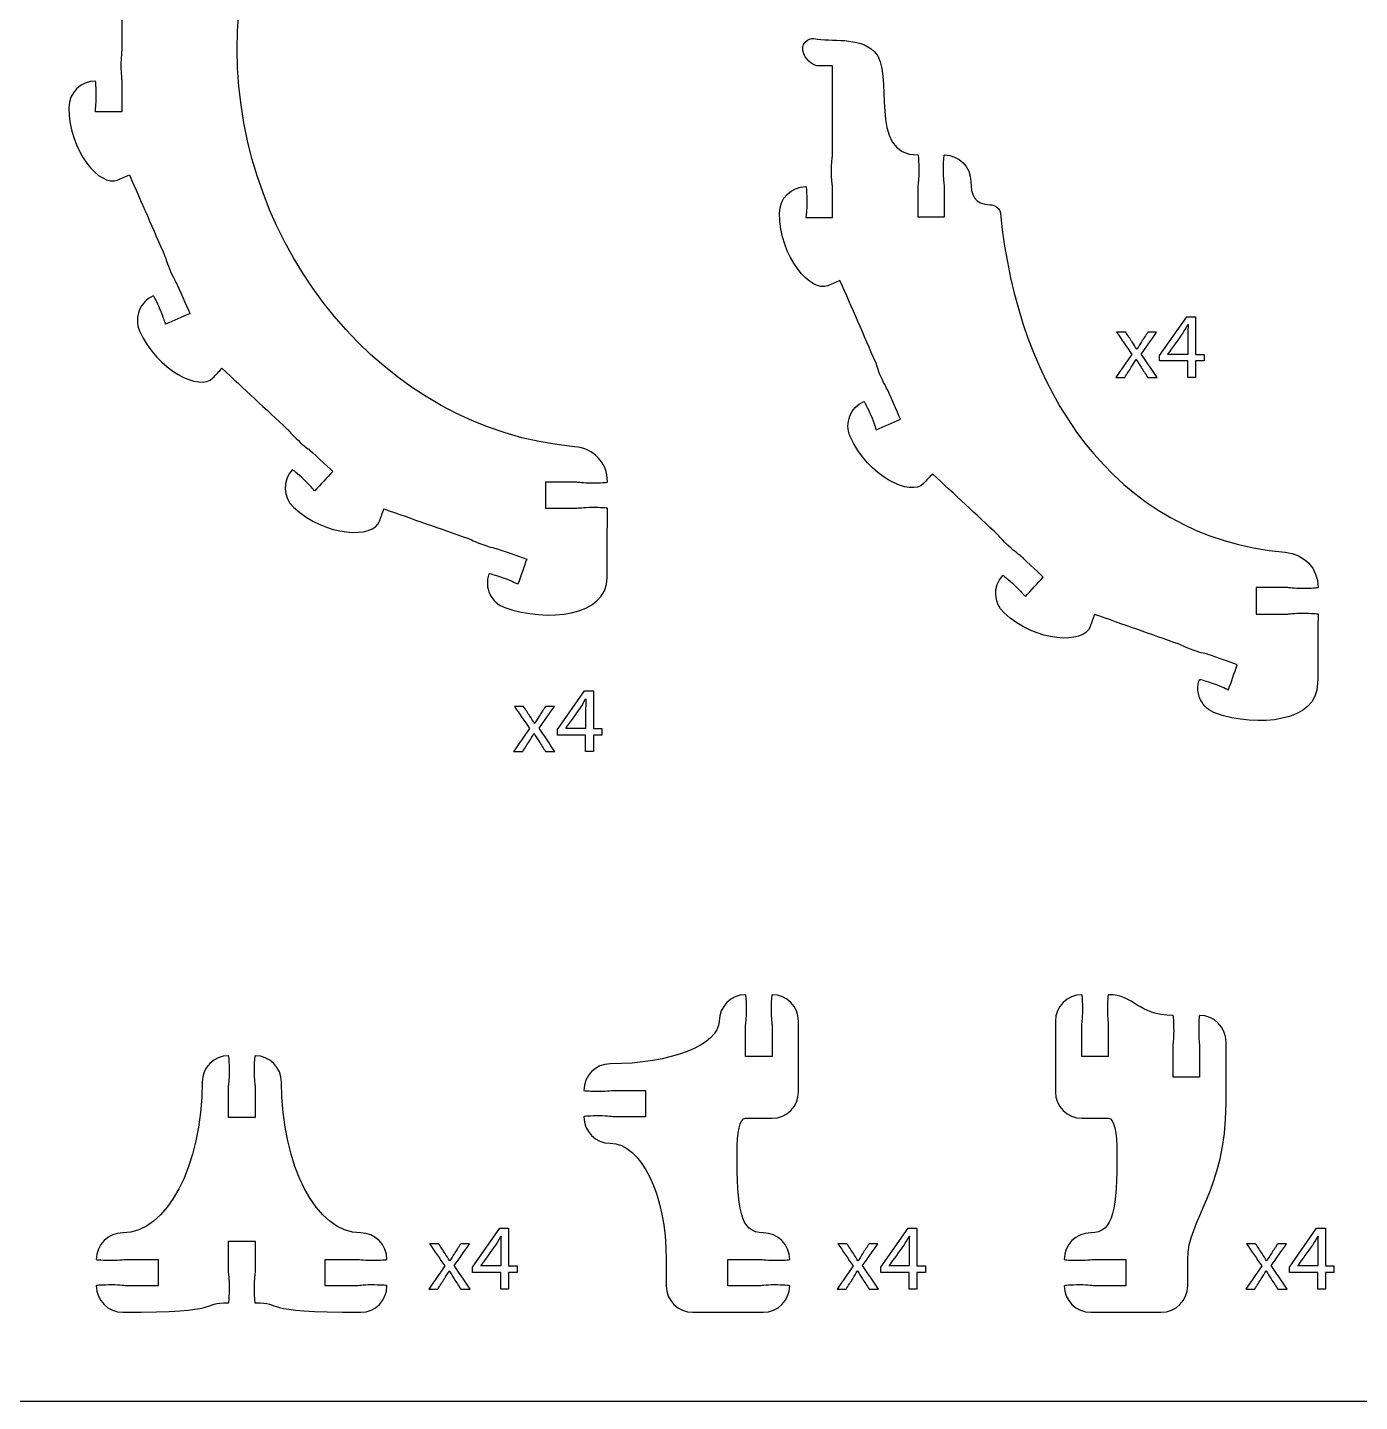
# Model space of a CAD drawing. Extents: x 0 to 470, y 0 to 300.
# Drawn here: x 180.7 to 331.8, y 0.2 to 155.9 of the extents above; entities that cross this region are included whole.
import ezdxf

# ---------------------------------------------------------------- set-up
doc = ezdxf.new("R2010")
doc.units = 0
doc.header["$MEASUREMENT"] = 0
doc.layers.add('DEFAULT', color=18, linetype='CONTINUOUS')

msp = doc.modelspace()

# ---------------------------------------------------------------- linework, layer by layer
at = {"layer": 'DEFAULT', "color": 18}
msp.add_lwpolyline([(470.18, 0.18), (0.18, 0.18), (0.18, 300.18), (470.18, 300.18)], close=True, dxfattribs=at)
at = {"layer": 'DEFAULT', "color": 6}
for points in [[(312.3, 116.27), (312.3, 118.14), (309.1, 118.14), (309.1, 118.75), (312.17, 123.15), (313.17, 123.15), (313.17, 118.87), (314.14, 118.87), (314.14, 118.14), (313.17, 118.14), (313.17, 116.27)], [(244.01, 73.85), (244.01, 75.73), (240.82, 75.73), (240.82, 76.34), (243.88, 80.73), (244.89, 80.73), (244.89, 76.46), (245.85, 76.46), (245.85, 75.73), (244.89, 75.73), (244.89, 73.85)], [(234.39, 12.93), (234.39, 14.81), (231.19, 14.81), (231.19, 15.42), (234.26, 19.81), (235.27, 19.81), (235.27, 15.54), (236.23, 15.54), (236.23, 14.81), (235.27, 14.81), (235.27, 12.93)], [(280.69, 12.93), (280.69, 14.81), (277.5, 14.81), (277.5, 15.42), (280.57, 19.81), (281.57, 19.81), (281.57, 15.54), (282.53, 15.54), (282.53, 14.81), (281.57, 14.81), (281.57, 12.93)], [(327.03, 12.93), (327.03, 14.81), (323.84, 14.81), (323.84, 15.42), (326.9, 19.81), (327.91, 19.81), (327.91, 15.54), (328.87, 15.54), (328.87, 14.81), (327.91, 14.81), (327.91, 12.93)]]:
    msp.add_lwpolyline(points, close=True, dxfattribs=at)
at = {"layer": 'DEFAULT', "color": 1}
for points, knots in [([(246.48, 104.41), (246.48, 104.35), (245.7, 104.31), (244.73, 104.31), (243.76, 104.31), (243.15, 104.41), (242.98, 104.41), (241.81, 104.41), (240.65, 104.41), (239.48, 104.41), (239.48, 103.41), (239.48, 102.41), (239.48, 101.41), (240.65, 101.41), (241.81, 101.41), (242.98, 101.41), (243.15, 101.41), (243.76, 101.51), (244.73, 101.51), (245.7, 101.51), (246.48, 101.46), (246.48, 101.41), (246.47, 98.79), (246.45, 96.18), (246.44, 93.57), (246.44, 89.15), (239.58, 88.51), (234.86, 90.17), (233.3, 90.72), (232.48, 92.43), (233.03, 94), (233.05, 94.05), (233.8, 93.83), (234.71, 93.51), (235.63, 93.19), (236.17, 92.89), (236.33, 92.83), (236.66, 93.78), (237, 94.72), (237.33, 95.66), (237.33, 95.66), (234.85, 96.54), (234.03, 96.83), (233.86, 96.88), (233.26, 96.99), (232.35, 97.31), (231.43, 97.64), (230.85, 97.95), (230.73, 97.99), (227.53, 99.12), (224.33, 100.24), (221.13, 101.37), (220.97, 100.9), (220.8, 100.43), (220.63, 99.96), (219.95, 98.01), (214.54, 98.14), (210.88, 101.55), (209.67, 102.68), (209.6, 104.57), (210.73, 105.79), (210.77, 105.83), (211.37, 105.33), (212.08, 104.67), (212.79, 104.01), (213.16, 103.52), (213.29, 103.4), (213.97, 104.13), (214.65, 104.87), (215.33, 105.6), (215.33, 105.6), (213.41, 107.39), (212.77, 107.98), (212.64, 108.1), (212.13, 108.44), (211.43, 109.1), (210.72, 109.76), (210.31, 110.28), (210.21, 110.37), (207.73, 112.68), (205.25, 114.99), (202.77, 117.3), (202.42, 116.93), (202.08, 116.57), (201.74, 116.2), (200.33, 114.69), (195.43, 116.97), (193.43, 121.55), (192.77, 123.07), (193.46, 124.84), (194.98, 125.5), (195.03, 125.52), (195.39, 124.83), (195.77, 123.94), (196.16, 123.05), (196.31, 122.45), (196.38, 122.29), (197.3, 122.69), (198.22, 123.09), (199.13, 123.49), (199.13, 123.49), (198.08, 125.9), (197.73, 126.7), (197.66, 126.86), (197.33, 127.38), (196.94, 128.26), (196.56, 129.15), (196.39, 129.79), (196.34, 129.91), (194.98, 133.02), (193.63, 136.13), (192.27, 139.23), (191.81, 139.04), (191.35, 138.84), (190.9, 138.64), (189, 137.81), (185.41, 141.86), (185.41, 146.86), (185.41, 148.52), (186.75, 149.86), (188.41, 149.86), (188.47, 149.86), (188.51, 149.08), (188.51, 148.11), (188.51, 147.14), (188.41, 146.54), (188.41, 146.36), (189.41, 146.36), (190.41, 146.36), (191.41, 146.36), (191.41, 147.53), (191.41, 148.69), (191.41, 149.86), (191.41, 150.04), (191.31, 150.64), (191.31, 151.61), (191.31, 152.58), (191.41, 153.23), (191.41, 153.36), (191.41, 156.75), (191.41, 160.14), (191.41, 163.54), (190.91, 163.54), (190.41, 163.54), (189.91, 163.54), (187.84, 163.54), (186.17, 168.68), (188.17, 173.27), (188.83, 174.79), (190.6, 175.48), (192.12, 174.82), (192.16, 174.8), (191.9, 174.07), (191.51, 173.18), (191.12, 172.29), (190.79, 171.77), (190.72, 171.61), (191.64, 171.21), (192.55, 170.81), (193.47, 170.41), (193.47, 170.41), (194.52, 172.82), (194.87, 173.62), (194.94, 173.78), (195.09, 174.38), (195.47, 175.27), (195.86, 176.15), (196.21, 176.71), (196.26, 176.83), (197.62, 179.94), (198.97, 183.05), (200.33, 186.16), (199.87, 186.36), (199.41, 186.56), (198.95, 186.76), (197.06, 187.58), (197.58, 192.97), (201.24, 196.37), (202.45, 197.5), (204.35, 197.44), (205.48, 196.22), (205.51, 196.18), (204.97, 195.62), (204.26, 194.96), (203.55, 194.3), (203.04, 193.96), (202.91, 193.84), (203.6, 193.11), (204.28, 192.37), (204.96, 191.64), (204.96, 191.64), (206.88, 193.43), (207.52, 194.03), (207.65, 194.15), (208.02, 194.63), (208.73, 195.29), (209.44, 195.95), (209.98, 196.32), (210.08, 196.41), (212.56, 198.72), (215.04, 201.04), (217.53, 203.35), (217.19, 203.71), (216.84, 204.08), (216.5, 204.44), (215.09, 205.96), (217.72, 210.69), (222.44, 212.35), (224, 212.9), (225.71, 212.08), (226.26, 210.52), (226.28, 210.47), (225.56, 210.17), (224.65, 209.84), (223.73, 209.52), (223.13, 209.41), (222.96, 209.36), (223.3, 208.41), (223.63, 207.47), (223.96, 206.53), (223.96, 206.53), (226.44, 207.4), (227.26, 207.69), (227.43, 207.75), (227.97, 208.04), (228.88, 208.37), (229.79, 208.69), (230.44, 208.81), (230.56, 208.85), (233.76, 209.98), (236.96, 211.11), (240.16, 212.24), (239.99, 212.71), (239.82, 213.18), (239.66, 213.65), (238.97, 215.6), (246.44, 220.8), (246.44, 213.34), (246.44, 210.72), (246.44, 208.11), (246.44, 205.49), (246.44, 205.44), (245.66, 205.39), (244.69, 205.39), (243.72, 205.39), (243.12, 205.49), (242.94, 205.49), (241.77, 205.49), (240.61, 205.49), (239.44, 205.49), (239.44, 204.49), (239.44, 203.49), (239.44, 202.49), (240.61, 202.49), (241.77, 202.49), (242.94, 202.49), (243.12, 202.49), (243.72, 202.59), (244.69, 202.59), (245.66, 202.59), (246.44, 202.55), (246.44, 202.49), (246.44, 200.28), (244.94, 198.69), (242.74, 198.49), (221.07, 196.6), (204.5, 175.96), (204.5, 153.45), (204.5, 130.94), (221.07, 110.31), (242.74, 108.41), (244.94, 108.22), (246.48, 106.62), (246.48, 104.41)], [1, 1, 1, 1, 2, 2, 2, 3, 3, 3, 12.922, 12.922, 12.922, 21.426, 21.426, 21.426, 31.348, 31.348, 31.348, 32.348, 32.348, 32.348, 33.348, 33.348, 33.348, 55.575262, 55.575262, 55.575262, 56.575262, 56.575262, 56.575262, 57.575262, 57.575262, 57.575262, 58.575262, 58.575262, 58.575262, 59.575262, 59.575262, 59.575262, 68.076099, 68.076099, 68.076099, 69.076099, 69.076099, 69.076099, 70.076099, 70.076099, 70.076099, 71.076099, 71.076099, 71.076099, 99.917793, 99.917793, 99.917793, 104.169792, 104.169792, 104.169792, 105.169792, 105.169792, 105.169792, 106.169792, 106.169792, 106.169792, 107.169792, 107.169792, 107.169792, 108.169792, 108.169792, 108.169792, 116.668949, 116.668949, 116.668949, 117.668949, 117.668949, 117.668949, 118.668949, 118.668949, 118.668949, 119.668949, 119.668949, 119.668949, 148.511098, 148.511098, 148.511098, 152.763503, 152.763503, 152.763503, 153.763503, 153.763503, 153.763503, 154.763503, 154.763503, 154.763503, 155.763503, 155.763503, 155.763503, 156.763503, 156.763503, 156.763503, 165.264307, 165.264307, 165.264307, 166.264307, 166.264307, 166.264307, 167.264307, 167.264307, 167.264307, 168.264307, 168.264307, 168.264307, 197.106289, 197.106289, 197.106289, 201.358465, 201.358465, 201.358465, 202.358465, 202.358465, 202.358465, 203.358465, 203.358465, 203.358465, 204.358465, 204.358465, 204.358465, 205.358465, 205.358465, 205.358465, 213.858465, 213.858465, 213.858465, 223.777465, 223.777465, 223.777465, 224.777465, 224.777465, 224.777465, 225.777465, 225.777465, 225.777465, 254.618465, 254.618465, 254.618465, 258.870465, 258.870465, 258.870465, 259.870465, 259.870465, 259.870465, 260.870465, 260.870465, 260.870465, 261.870465, 261.870465, 261.870465, 262.870465, 262.870465, 262.870465, 271.369953, 271.369953, 271.369953, 272.369953, 272.369953, 272.369953, 273.369953, 273.369953, 273.369953, 274.369953, 274.369953, 274.369953, 303.212452, 303.212452, 303.212452, 307.464229, 307.464229, 307.464229, 308.464229, 308.464229, 308.464229, 309.464229, 309.464229, 309.464229, 310.464229, 310.464229, 310.464229, 311.464229, 311.464229, 311.464229, 319.964118, 319.964118, 319.964118, 320.964118, 320.964118, 320.964118, 321.964118, 321.964118, 321.964118, 322.964118, 322.964118, 322.964118, 351.805485, 351.805485, 351.805485, 356.057209, 356.057209, 356.057209, 357.057209, 357.057209, 357.057209, 358.057209, 358.057209, 358.057209, 359.057209, 359.057209, 359.057209, 360.057209, 360.057209, 360.057209, 368.556769, 368.556769, 368.556769, 369.556769, 369.556769, 369.556769, 370.556769, 370.556769, 370.556769, 371.556769, 371.556769, 371.556769, 400.398464, 400.398464, 400.398464, 404.650463, 404.650463, 404.650463, 405.650463, 405.650463, 405.650463, 427.877463, 427.877463, 427.877463, 428.877463, 428.877463, 428.877463, 429.877463, 429.877463, 429.877463, 439.798463, 439.798463, 439.798463, 448.302463, 448.302463, 448.302463, 458.223463, 458.223463, 458.223463, 459.223463, 459.223463, 459.223463, 460.223463, 460.223463, 460.223463, 461.223463, 461.223463, 461.223463, 462.223463, 462.223463, 462.223463, 463.223463, 463.223463, 463.223463, 464.223463, 464.223463, 464.223463, 464.223463]), ([(287.69, 138.48), (287.69, 140.14), (286.34, 141.48), (284.69, 141.48), (284.63, 141.48), (284.59, 140.7), (284.59, 139.73), (284.59, 138.76), (284.69, 138.16), (284.69, 137.98), (284.69, 136.81), (284.69, 135.65), (284.69, 134.48), (283.69, 134.48), (282.69, 134.48), (281.69, 134.48), (281.69, 135.65), (281.69, 136.81), (281.69, 137.98), (281.69, 138.16), (281.79, 138.76), (281.79, 139.73), (281.79, 140.7), (281.74, 141.48), (281.69, 141.48), (275.8, 141.48), (279.18, 150.89), (276.73, 153.22), (274.96, 154.91), (271.91, 154.29), (269.88, 154.68), (269.37, 154.81), (268.2, 154.06), (268.75, 152.93), (269.18, 152.06), (269.84, 151.57), (270.49, 151.57), (270.99, 151.57), (271.49, 151.57), (271.99, 151.57), (271.99, 148.17), (271.99, 144.78), (271.99, 141.39), (271.99, 141.26), (271.89, 140.61), (271.89, 139.64), (271.89, 138.67), (271.99, 138.07), (271.99, 137.89), (271.99, 136.72), (271.99, 135.56), (271.99, 134.39), (270.99, 134.39), (269.99, 134.39), (268.99, 134.39), (268.99, 134.57), (269.09, 135.17), (269.09, 136.14), (269.09, 137.11), (269.04, 137.89), (268.99, 137.89), (267.33, 137.89), (265.99, 136.55), (265.99, 134.89), (265.99, 129.89), (269.58, 125.84), (271.47, 126.66), (271.93, 126.86), (272.39, 127.06), (272.85, 127.26), (274.21, 124.15), (275.56, 121.05), (276.91, 117.94), (276.97, 117.82), (277.13, 117.18), (277.52, 116.29), (277.91, 115.41), (278.24, 114.89), (278.31, 114.73), (278.66, 113.93), (279.71, 111.52), (279.71, 111.52), (278.79, 111.12), (277.88, 110.72), (276.96, 110.32), (276.89, 110.49), (276.74, 111.08), (276.35, 111.97), (275.97, 112.86), (275.61, 113.55), (275.56, 113.53), (274.04, 112.87), (273.35, 111.1), (274.01, 109.58), (276.01, 105), (280.91, 102.72), (282.32, 104.23), (282.66, 104.6), (283, 104.97), (283.35, 105.33), (285.83, 103.02), (288.31, 100.71), (290.79, 98.4), (290.88, 98.31), (291.29, 97.79), (292, 97.13), (292.71, 96.47), (293.22, 96.13), (293.35, 96.01), (293.99, 95.41), (295.91, 93.63), (295.91, 93.63), (295.23, 92.89), (294.55, 92.16), (293.87, 91.43), (293.74, 91.55), (293.36, 92.04), (292.66, 92.7), (291.95, 93.36), (291.34, 93.86), (291.31, 93.82), (290.18, 92.6), (290.25, 90.71), (291.46, 89.58), (295.12, 86.17), (300.53, 86.04), (301.21, 87.99), (301.38, 88.46), (301.54, 88.93), (301.71, 89.4), (304.91, 88.28), (308.11, 87.15), (311.31, 86.02), (311.43, 85.97), (312.01, 85.67), (312.92, 85.34), (313.84, 85.02), (314.44, 84.92), (314.61, 84.86), (315.43, 84.56), (317.91, 83.69), (317.91, 83.69), (317.57, 82.75), (317.24, 81.81), (316.91, 80.86), (316.74, 80.92), (316.2, 81.22), (315.29, 81.54), (314.38, 81.86), (313.63, 82.08), (313.61, 82.03), (313.06, 80.46), (313.88, 78.75), (315.44, 78.2), (320.16, 76.54), (327.02, 77.18), (327.02, 81.6), (327.03, 84.21), (327.05, 86.82), (327.06, 89.44), (327.06, 89.49), (326.28, 89.54), (325.31, 89.54), (324.34, 89.54), (323.73, 89.44), (323.56, 89.44), (322.39, 89.44), (321.23, 89.44), (320.06, 89.44), (320.06, 90.44), (320.06, 91.44), (320.06, 92.44), (321.23, 92.44), (322.39, 92.44), (323.56, 92.44), (323.73, 92.44), (324.34, 92.34), (325.31, 92.34), (326.28, 92.34), (327.06, 92.38), (327.06, 92.44), (327.06, 94.65), (325.52, 96.24), (323.32, 96.44), (303.8, 98.15), (293, 115.05), (291.05, 134.83), (291, 135.39), (290.44, 135.84), (289.88, 135.84), (288.07, 135.84), (287.69, 137.02), (287.69, 138.48)], [1, 1, 1, 1, 2, 2, 2, 3, 3, 3, 4, 4, 4, 13.922, 13.922, 13.922, 22.426, 22.426, 22.426, 32.348, 32.348, 32.348, 33.348, 33.348, 33.348, 34.348, 34.348, 34.348, 35.348, 35.348, 35.348, 36.348, 36.348, 36.348, 37.348, 37.348, 37.348, 38.348, 38.348, 38.348, 42.598, 42.598, 42.598, 71.448, 71.448, 71.448, 72.448, 72.448, 72.448, 73.448, 73.448, 73.448, 83.368, 83.368, 83.368, 91.868, 91.868, 91.868, 92.868, 92.868, 92.868, 93.868, 93.868, 93.868, 94.868, 94.868, 94.868, 95.868, 95.868, 95.868, 100.122409, 100.122409, 100.122409, 128.963075, 128.963075, 128.963075, 129.963075, 129.963075, 129.963075, 130.963075, 130.963075, 130.963075, 131.963075, 131.963075, 131.963075, 140.458733, 140.458733, 140.458733, 141.458733, 141.458733, 141.458733, 142.458733, 142.458733, 142.458733, 143.458733, 143.458733, 143.458733, 144.458733, 144.458733, 144.458733, 148.711038, 148.711038, 148.711038, 177.550691, 177.550691, 177.550691, 178.550691, 178.550691, 178.550691, 179.550691, 179.550691, 179.550691, 180.550691, 180.550691, 180.550691, 189.048485, 189.048485, 189.048485, 190.048485, 190.048485, 190.048485, 191.048485, 191.048485, 191.048485, 192.048485, 192.048485, 192.048485, 193.048485, 193.048485, 193.048485, 197.302483, 197.302483, 197.302483, 226.143567, 226.143567, 226.143567, 227.143567, 227.143567, 227.143567, 228.143567, 228.143567, 228.143567, 229.143567, 229.143567, 229.143567, 237.64823, 237.64823, 237.64823, 238.64823, 238.64823, 238.64823, 239.64823, 239.64823, 239.64823, 240.64823, 240.64823, 240.64823, 241.64823, 241.64823, 241.64823, 263.878503, 263.878503, 263.878503, 264.878503, 264.878503, 264.878503, 265.878503, 265.878503, 265.878503, 275.798503, 275.798503, 275.798503, 284.298503, 284.298503, 284.298503, 294.218503, 294.218503, 294.218503, 295.218503, 295.218503, 295.218503, 296.218503, 296.218503, 296.218503, 297.218503, 297.218503, 297.218503, 298.218503, 298.218503, 298.218503, 299.218503, 299.218503, 299.218503, 300.218503, 300.218503, 300.218503, 300.218503]), ([(265.05, 44.54), (265.05, 45.5), (265.09, 46.29), (265.15, 46.29), (266.81, 46.29), (268.15, 44.94), (268.15, 43.29), (268.15, 40.62), (268.15, 37.95), (268.15, 35.29), (268.15, 33.63), (266.81, 32.29), (265.15, 32.29), (264.15, 32.29), (263.15, 32.29), (262.15, 32.29), (261.47, 32.29), (261.18, 30.66), (261.18, 28.36), (261.18, 22.16), (261.49, 19.29), (264.15, 19.29), (265.81, 19.29), (267.15, 17.95), (267.15, 16.29), (267.15, 16.23), (266.37, 16.19), (265.4, 16.19), (264.44, 16.19), (263.82, 16.29), (263.65, 16.29), (262.49, 16.29), (261.32, 16.29), (260.15, 16.29), (260.15, 15.29), (260.15, 14.29), (260.15, 13.29), (261.32, 13.29), (262.49, 13.29), (263.65, 13.29), (263.82, 13.29), (264.44, 13.39), (265.4, 13.39), (266.37, 13.39), (267.15, 13.34), (267.15, 13.29), (267.15, 11.63), (265.81, 10.29), (264.15, 10.29), (261.48, 10.29), (258.82, 10.29), (256.15, 10.29), (254.49, 10.29), (253.15, 11.63), (253.15, 13.29), (253.15, 14.29), (253.15, 15.29), (253.15, 16.29), (253.15, 23.56), (250.31, 29.45), (246.8, 29.45), (245.15, 29.45), (243.8, 30.79), (243.8, 32.45), (243.8, 32.51), (244.59, 32.55), (245.55, 32.55), (246.52, 32.55), (247.13, 32.45), (247.3, 32.45), (248.47, 32.45), (249.64, 32.45), (250.8, 32.45), (250.8, 33.45), (250.8, 34.45), (250.8, 35.45), (249.64, 35.45), (248.47, 35.45), (247.3, 35.45), (247.13, 35.45), (246.52, 35.35), (245.55, 35.35), (244.59, 35.35), (243.8, 35.39), (243.8, 35.45), (243.8, 37.11), (245.15, 38.45), (246.8, 38.45), (253.63, 38.45), (259.15, 40.61), (259.15, 43.29), (259.15, 44.94), (260.49, 46.29), (262.15, 46.29), (262.21, 46.29), (262.25, 45.5), (262.25, 44.54), (262.25, 43.57), (262.15, 42.96), (262.15, 42.79), (262.15, 41.62), (262.15, 40.45), (262.15, 39.29), (263.15, 39.29), (264.15, 39.29), (265.15, 39.29), (265.15, 40.45), (265.15, 41.62), (265.15, 42.79), (265.15, 42.96), (265.05, 43.57), (265.05, 44.54)], [1, 1, 1, 1, 2, 2, 2, 3, 3, 3, 25.68, 25.68, 25.68, 26.68, 26.68, 26.68, 35.18, 35.18, 35.18, 36.18, 36.18, 36.18, 37.18, 37.18, 37.18, 38.18, 38.18, 38.18, 39.18, 39.18, 39.18, 40.18, 40.18, 40.18, 50.1, 50.1, 50.1, 58.61, 58.61, 58.61, 68.53, 68.53, 68.53, 69.53, 69.53, 69.53, 70.53, 70.53, 70.53, 71.53, 71.53, 71.53, 94.2, 94.2, 94.2, 95.2, 95.2, 95.2, 103.71, 103.71, 103.71, 104.71, 104.71, 104.71, 105.71, 105.71, 105.71, 106.71, 106.71, 106.71, 107.71, 107.71, 107.71, 117.63, 117.63, 117.63, 126.14, 126.14, 126.14, 136.06, 136.06, 136.06, 137.06, 137.06, 137.06, 138.06, 138.06, 138.06, 139.06, 139.06, 139.06, 140.06, 140.06, 140.06, 141.06, 141.06, 141.06, 142.06, 142.06, 142.06, 143.06, 143.06, 143.06, 152.98, 152.98, 152.98, 161.48, 161.48, 161.48, 171.4, 171.4, 171.4, 172.4, 172.4, 172.4, 172.4]), ([(316.63, 40.95), (316.63, 38.62), (316.63, 36.28), (316.63, 33.95), (316.63, 24.19), (312.28, 20.72), (312.28, 16.29), (312.28, 15.29), (312.28, 14.29), (312.28, 13.29), (312.28, 11.63), (310.94, 10.29), (309.28, 10.29), (306.62, 10.29), (303.95, 10.29), (301.28, 10.29), (299.63, 10.29), (298.28, 11.63), (298.28, 13.29), (298.28, 13.34), (299.06, 13.39), (300.03, 13.39), (301, 13.39), (301.61, 13.29), (301.78, 13.29), (302.95, 13.29), (304.11, 13.29), (305.28, 13.29), (305.28, 14.29), (305.28, 15.29), (305.28, 16.29), (304.11, 16.29), (302.95, 16.29), (301.78, 16.29), (301.61, 16.29), (301, 16.19), (300.03, 16.19), (299.06, 16.19), (298.28, 16.23), (298.28, 16.29), (298.28, 17.95), (299.63, 19.29), (301.28, 19.29), (303.94, 19.29), (304.25, 22.16), (304.25, 28.36), (304.25, 30.66), (303.96, 32.29), (303.28, 32.29), (302.28, 32.29), (301.28, 32.29), (300.28, 32.29), (298.62, 32.29), (297.28, 33.63), (297.28, 35.29), (297.28, 37.95), (297.28, 40.62), (297.28, 43.29), (297.28, 44.94), (298.62, 46.29), (300.28, 46.29), (300.34, 46.29), (300.38, 45.5), (300.38, 44.54), (300.38, 43.57), (300.28, 42.96), (300.28, 42.79), (300.28, 41.62), (300.28, 40.45), (300.28, 39.29), (301.28, 39.29), (302.28, 39.29), (303.28, 39.29), (303.28, 40.45), (303.28, 41.62), (303.28, 42.79), (303.28, 42.96), (303.18, 43.57), (303.18, 44.54), (303.18, 45.5), (303.23, 46.29), (303.28, 46.29), (306.29, 46.29), (306.57, 43.95), (310.63, 43.95), (310.69, 43.95), (310.73, 43.17), (310.73, 42.2), (310.73, 41.23), (310.63, 40.63), (310.63, 40.45), (310.63, 39.28), (310.63, 38.12), (310.63, 36.95), (311.63, 36.95), (312.63, 36.95), (313.63, 36.95), (313.63, 38.12), (313.63, 39.28), (313.63, 40.45), (313.63, 40.63), (313.53, 41.23), (313.53, 42.2), (313.53, 43.17), (313.58, 43.95), (313.63, 43.95), (315.29, 43.95), (316.63, 42.61), (316.63, 40.95)], [1, 1, 1, 1, 20.84, 20.84, 20.84, 21.84, 21.84, 21.84, 30.35, 30.35, 30.35, 31.35, 31.35, 31.35, 54.02, 54.02, 54.02, 55.02, 55.02, 55.02, 56.02, 56.02, 56.02, 57.02, 57.02, 57.02, 66.94, 66.94, 66.94, 75.45, 75.45, 75.45, 85.37, 85.37, 85.37, 86.37, 86.37, 86.37, 87.37, 87.37, 87.37, 88.37, 88.37, 88.37, 89.37, 89.37, 89.37, 90.37, 90.37, 90.37, 98.87, 98.87, 98.87, 99.87, 99.87, 99.87, 122.55, 122.55, 122.55, 123.55, 123.55, 123.55, 124.55, 124.55, 124.55, 125.55, 125.55, 125.55, 135.47, 135.47, 135.47, 143.97, 143.97, 143.97, 153.89, 153.89, 153.89, 154.89, 154.89, 154.89, 155.89, 155.89, 155.89, 156.89, 156.89, 156.89, 157.89, 157.89, 157.89, 158.89, 158.89, 158.89, 168.81, 168.81, 168.81, 177.31, 177.31, 177.31, 187.23, 187.23, 187.23, 188.23, 188.23, 188.23, 189.23, 189.23, 189.23, 190.23, 190.23, 190.23, 190.23]), ([(219.72, 13.39), (220.69, 13.39), (221.47, 13.35), (221.47, 13.29), (221.47, 11.63), (220.18, 10.29), (218.52, 10.29), (206.52, 10.29), (209.92, 11.37), (206.52, 11.37), (206.46, 11.37), (206.42, 12.15), (206.42, 13.12), (206.42, 14.09), (206.52, 14.7), (206.52, 14.87), (206.52, 16.04), (206.52, 17.2), (206.52, 18.37), (205.52, 18.37), (204.52, 18.37), (203.52, 18.37), (203.52, 17.2), (203.52, 16.04), (203.52, 14.87), (203.52, 14.7), (203.62, 14.09), (203.62, 13.12), (203.62, 12.15), (203.57, 11.37), (203.52, 11.37), (200.11, 11.37), (203.52, 10.29), (191.52, 10.29), (189.86, 10.29), (188.52, 11.63), (188.52, 13.29), (188.52, 13.35), (189.3, 13.39), (190.27, 13.39), (191.23, 13.39), (191.84, 13.29), (192.02, 13.29), (193.18, 13.29), (194.35, 13.29), (195.52, 13.29), (195.52, 14.29), (195.52, 15.29), (195.52, 16.29), (194.35, 16.29), (193.18, 16.29), (192.02, 16.29), (191.84, 16.29), (191.23, 16.19), (190.27, 16.19), (189.3, 16.19), (188.52, 16.24), (188.52, 16.29), (188.52, 17.95), (189.86, 19.29), (191.52, 19.29), (196.49, 19.29), (200.52, 26.93), (200.52, 36.37), (200.52, 38.03), (201.86, 39.37), (203.52, 39.37), (203.57, 39.37), (203.62, 38.59), (203.62, 37.62), (203.62, 36.65), (203.52, 36.04), (203.52, 35.87), (203.52, 34.7), (203.52, 33.54), (203.52, 32.37), (204.52, 32.37), (205.52, 32.37), (206.52, 32.37), (206.52, 33.54), (206.52, 34.7), (206.52, 35.87), (206.52, 36.04), (206.42, 36.65), (206.42, 37.62), (206.42, 38.59), (206.46, 39.37), (206.52, 39.37), (208.17, 39.37), (209.52, 38.03), (209.52, 36.37), (209.52, 26.93), (213.52, 19.29), (218.47, 19.29), (220.13, 19.29), (221.47, 17.95), (221.47, 16.29), (221.47, 16.24), (220.69, 16.19), (219.72, 16.19), (218.76, 16.19), (218.15, 16.29), (217.97, 16.29), (216.81, 16.29), (215.64, 16.29), (214.48, 16.29), (214.48, 15.29), (214.48, 14.29), (214.48, 13.29), (215.64, 13.29), (216.81, 13.29), (217.97, 13.29), (218.15, 13.29), (218.76, 13.39), (219.72, 13.39)], [1, 1, 1, 1, 2, 2, 2, 3, 3, 3, 4, 4, 4, 5, 5, 5, 6, 6, 6, 15.92, 15.92, 15.92, 24.42, 24.42, 24.42, 34.34, 34.34, 34.34, 35.34, 35.34, 35.34, 36.34, 36.34, 36.34, 37.34, 37.34, 37.34, 38.34, 38.34, 38.34, 39.34, 39.34, 39.34, 40.34, 40.34, 40.34, 50.26, 50.26, 50.26, 58.76, 58.76, 58.76, 68.68, 68.68, 68.68, 69.68, 69.68, 69.68, 70.68, 70.68, 70.68, 71.68, 71.68, 71.68, 72.68, 72.68, 72.68, 73.68, 73.68, 73.68, 74.68, 74.68, 74.68, 75.68, 75.68, 75.68, 85.6, 85.6, 85.6, 94.1, 94.1, 94.1, 104.02, 104.02, 104.02, 105.02, 105.02, 105.02, 106.02, 106.02, 106.02, 107.02, 107.02, 107.02, 108.02, 108.02, 108.02, 109.02, 109.02, 109.02, 110.02, 110.02, 110.02, 111.02, 111.02, 111.02, 120.94, 120.94, 120.94, 129.44, 129.44, 129.44, 139.36, 139.36, 139.36, 140.36, 140.36, 140.36, 140.36])]:
    msp.add_open_spline(points, degree=3, knots=knots, dxfattribs=at)
at = {"layer": 'DEFAULT', "color": 6}
for points, knots in [([(312.3, 118.87), (312.3, 119.64), (312.3, 120.4), (312.3, 121.17), (312.3, 121.53), (312.31, 121.89), (312.33, 122.25), (312.32, 122.25), (312.31, 122.25), (312.3, 122.25), (312.08, 121.84), (311.91, 121.55), (311.72, 121.23), (311.16, 120.45), (310.6, 119.67), (310.04, 118.89), (310.04, 118.88), (310.04, 118.88), (310.04, 118.87), (310.79, 118.87), (311.54, 118.87), (312.3, 118.87)], [6.39, 6.39, 6.39, 6.39, 12.9, 12.9, 12.9, 13.9, 13.9, 13.9, 13.99, 13.99, 13.99, 14.99, 14.99, 14.99, 23.157607, 23.157607, 23.157607, 23.216607, 23.216607, 23.216607, 29.606607, 29.606607, 29.606607, 29.606607]), ([(305.25, 121.39), (305.49, 121.02), (305.73, 120.66), (305.98, 120.29), (306.17, 120), (306.33, 119.74), (306.5, 119.45), (306.51, 119.45), (306.52, 119.45), (306.53, 119.45), (306.7, 119.76), (306.87, 120.02), (307.04, 120.3), (307.28, 120.66), (307.52, 121.03), (307.76, 121.39), (308.09, 121.39), (308.43, 121.39), (308.76, 121.39), (308.18, 120.56), (307.6, 119.74), (307.01, 118.91), (307.61, 118.03), (308.21, 117.15), (308.81, 116.27), (308.46, 116.27), (308.11, 116.27), (307.76, 116.27), (307.5, 116.65), (307.25, 117.04), (307, 117.42), (306.8, 117.72), (306.63, 118), (306.45, 118.31), (306.45, 118.31), (306.44, 118.31), (306.43, 118.31), (306.26, 118), (306.08, 117.73), (305.89, 117.42), (305.65, 117.04), (305.4, 116.65), (305.15, 116.27), (304.81, 116.27), (304.47, 116.27), (304.13, 116.27), (304.73, 117.14), (305.34, 118.01), (305.95, 118.88), (305.37, 119.72), (304.79, 120.55), (304.21, 121.39), (304.56, 121.39), (304.9, 121.39), (305.25, 121.39)], [2.94, 2.94, 2.94, 2.94, 6.684236, 6.684236, 6.684236, 7.684236, 7.684236, 7.684236, 7.774236, 7.774236, 7.774236, 8.774236, 8.774236, 8.774236, 12.476897, 12.476897, 12.476897, 15.327897, 15.327897, 15.327897, 23.917594, 23.917594, 23.917594, 32.986762, 32.986762, 32.986762, 35.986762, 35.986762, 35.986762, 39.889299, 39.889299, 39.889299, 40.889299, 40.889299, 40.889299, 40.950299, 40.950299, 40.950299, 41.950299, 41.950299, 41.950299, 45.837085, 45.837085, 45.837085, 48.746085, 48.746085, 48.746085, 57.775115, 57.775115, 57.775115, 66.420845, 66.420845, 66.420845, 69.360845, 69.360845, 69.360845, 69.360845]), ([(244.01, 76.46), (244.01, 77.22), (244.01, 77.99), (244.01, 78.75), (244.01, 79.11), (244.02, 79.47), (244.04, 79.83), (244.03, 79.83), (244.02, 79.83), (244.01, 79.83), (243.8, 79.43), (243.63, 79.13), (243.44, 78.82), (242.88, 78.04), (242.32, 77.26), (241.76, 76.48), (241.76, 76.47), (241.76, 76.46), (241.76, 76.46), (242.51, 76.46), (243.26, 76.46), (244.01, 76.46)], [6.39, 6.39, 6.39, 6.39, 12.9, 12.9, 12.9, 13.9, 13.9, 13.9, 13.99, 13.99, 13.99, 14.99, 14.99, 14.99, 23.156795, 23.156795, 23.156795, 23.216795, 23.216795, 23.216795, 29.606795, 29.606795, 29.606795, 29.606795]), ([(236.96, 78.97), (237.21, 78.61), (237.45, 78.24), (237.69, 77.87), (237.88, 77.59), (238.04, 77.32), (238.21, 77.04), (238.22, 77.04), (238.23, 77.04), (238.24, 77.04), (238.41, 77.34), (238.58, 77.61), (238.75, 77.88), (238.99, 78.25), (239.23, 78.61), (239.47, 78.97), (239.81, 78.97), (240.14, 78.97), (240.48, 78.97), (239.89, 78.15), (239.31, 77.32), (238.73, 76.5), (239.33, 75.62), (239.93, 74.73), (240.53, 73.85), (240.18, 73.85), (239.82, 73.85), (239.47, 73.85), (239.22, 74.24), (238.97, 74.62), (238.72, 75.01), (238.52, 75.3), (238.35, 75.59), (238.17, 75.89), (238.16, 75.89), (238.16, 75.89), (238.15, 75.89), (237.98, 75.59), (237.8, 75.31), (237.61, 75.01), (237.36, 74.62), (237.11, 74.24), (236.87, 73.85), (236.53, 73.85), (236.18, 73.85), (235.84, 73.85), (236.45, 74.72), (237.05, 75.59), (237.66, 76.47), (237.08, 77.3), (236.5, 78.14), (235.93, 78.97), (236.27, 78.97), (236.62, 78.97), (236.96, 78.97)], [0, 0, 0, 0, 3.744236, 3.744236, 3.744236, 4.744236, 4.744236, 4.744236, 4.834236, 4.834236, 4.834236, 5.834236, 5.834236, 5.834236, 9.536897, 9.536897, 9.536897, 12.387897, 12.387897, 12.387897, 20.977594, 20.977594, 20.977594, 30.046762, 30.046762, 30.046762, 33.046762, 33.046762, 33.046762, 36.950137, 36.950137, 36.950137, 37.950137, 37.950137, 37.950137, 38.011137, 38.011137, 38.011137, 39.011137, 39.011137, 39.011137, 42.898764, 42.898764, 42.898764, 45.807764, 45.807764, 45.807764, 54.836794, 54.836794, 54.836794, 63.481956, 63.481956, 63.481956, 66.420956, 66.420956, 66.420956, 66.420956]), ([(234.39, 15.54), (234.39, 16.3), (234.39, 17.07), (234.39, 17.83), (234.39, 18.19), (234.4, 18.55), (234.42, 18.91), (234.41, 18.91), (234.4, 18.91), (234.39, 18.91), (234.18, 18.51), (234.01, 18.21), (233.82, 17.9), (233.26, 17.12), (232.7, 16.34), (232.14, 15.56), (232.14, 15.55), (232.14, 15.54), (232.14, 15.54), (232.89, 15.54), (233.64, 15.54), (234.39, 15.54)], [6.39, 6.39, 6.39, 6.39, 12.9, 12.9, 12.9, 13.9, 13.9, 13.9, 13.99, 13.99, 13.99, 14.99, 14.99, 14.99, 23.156795, 23.156795, 23.156795, 23.216795, 23.216795, 23.216795, 29.606795, 29.606795, 29.606795, 29.606795]), ([(280.69, 15.54), (280.69, 16.3), (280.69, 17.07), (280.69, 17.83), (280.69, 18.19), (280.7, 18.55), (280.72, 18.91), (280.71, 18.91), (280.7, 18.91), (280.69, 18.91), (280.48, 18.51), (280.31, 18.21), (280.12, 17.9), (279.56, 17.12), (279, 16.34), (278.44, 15.56), (278.44, 15.55), (278.44, 15.54), (278.44, 15.54), (279.19, 15.54), (279.94, 15.54), (280.69, 15.54)], [6.39, 6.39, 6.39, 6.39, 12.9, 12.9, 12.9, 13.9, 13.9, 13.9, 13.99, 13.99, 13.99, 14.99, 14.99, 14.99, 23.156795, 23.156795, 23.156795, 23.216795, 23.216795, 23.216795, 29.606795, 29.606795, 29.606795, 29.606795]), ([(327.03, 15.54), (327.03, 16.3), (327.03, 17.07), (327.03, 17.83), (327.03, 18.19), (327.04, 18.55), (327.06, 18.91), (327.05, 18.91), (327.04, 18.91), (327.03, 18.91), (326.82, 18.51), (326.65, 18.21), (326.46, 17.9), (325.9, 17.12), (325.34, 16.34), (324.78, 15.56), (324.78, 15.55), (324.78, 15.54), (324.78, 15.54), (325.53, 15.54), (326.28, 15.54), (327.03, 15.54)], [6.39, 6.39, 6.39, 6.39, 12.9, 12.9, 12.9, 13.9, 13.9, 13.9, 13.99, 13.99, 13.99, 14.99, 14.99, 14.99, 23.156795, 23.156795, 23.156795, 23.216795, 23.216795, 23.216795, 29.606795, 29.606795, 29.606795, 29.606795]), ([(227.34, 18.06), (227.58, 17.69), (227.83, 17.32), (228.07, 16.95), (228.26, 16.67), (228.42, 16.4), (228.59, 16.12), (228.6, 16.12), (228.61, 16.12), (228.62, 16.12), (228.79, 16.43), (228.96, 16.69), (229.13, 16.97), (229.37, 17.33), (229.61, 17.69), (229.85, 18.06), (230.18, 18.06), (230.52, 18.06), (230.85, 18.06), (230.27, 17.23), (229.69, 16.4), (229.11, 15.58), (229.71, 14.7), (230.31, 13.82), (230.91, 12.93), (230.55, 12.93), (230.2, 12.93), (229.85, 12.93), (229.6, 13.32), (229.35, 13.7), (229.1, 14.09), (228.9, 14.38), (228.73, 14.67), (228.55, 14.98), (228.54, 14.98), (228.53, 14.98), (228.53, 14.98), (228.36, 14.67), (228.18, 14.39), (227.99, 14.09), (227.74, 13.7), (227.49, 13.32), (227.25, 12.93), (226.9, 12.93), (226.56, 12.93), (226.22, 12.93), (226.83, 13.8), (227.43, 14.68), (228.04, 15.55), (227.46, 16.38), (226.88, 17.22), (226.3, 18.06), (226.65, 18.06), (227, 18.06), (227.34, 18.06)], [0, 0, 0, 0, 3.744236, 3.744236, 3.744236, 4.744236, 4.744236, 4.744236, 4.834236, 4.834236, 4.834236, 5.834236, 5.834236, 5.834236, 9.536897, 9.536897, 9.536897, 12.387897, 12.387897, 12.387897, 20.977594, 20.977594, 20.977594, 30.046762, 30.046762, 30.046762, 33.046762, 33.046762, 33.046762, 36.950137, 36.950137, 36.950137, 37.950137, 37.950137, 37.950137, 38.011137, 38.011137, 38.011137, 39.011137, 39.011137, 39.011137, 42.898764, 42.898764, 42.898764, 45.807764, 45.807764, 45.807764, 54.837615, 54.837615, 54.837615, 63.481954, 63.481954, 63.481954, 66.420954, 66.420954, 66.420954, 66.420954]), ([(273.64, 18.06), (273.89, 17.69), (274.13, 17.32), (274.37, 16.95), (274.56, 16.67), (274.72, 16.4), (274.89, 16.12), (274.9, 16.12), (274.91, 16.12), (274.93, 16.12), (275.09, 16.43), (275.26, 16.69), (275.43, 16.97), (275.67, 17.33), (275.91, 17.69), (276.15, 18.06), (276.49, 18.06), (276.82, 18.06), (277.16, 18.06), (276.58, 17.23), (275.99, 16.4), (275.41, 15.58), (276.01, 14.7), (276.61, 13.82), (277.21, 12.93), (276.86, 12.93), (276.51, 12.93), (276.15, 12.93), (275.9, 13.32), (275.65, 13.7), (275.4, 14.09), (275.2, 14.38), (275.03, 14.67), (274.85, 14.98), (274.84, 14.98), (274.84, 14.98), (274.83, 14.98), (274.66, 14.67), (274.48, 14.39), (274.29, 14.09), (274.04, 13.7), (273.8, 13.32), (273.55, 12.93), (273.21, 12.93), (272.86, 12.93), (272.52, 12.93), (273.13, 13.8), (273.74, 14.68), (274.34, 15.55), (273.76, 16.38), (273.19, 17.22), (272.61, 18.06), (272.95, 18.06), (273.3, 18.06), (273.64, 18.06)], [0, 0, 0, 0, 3.744236, 3.744236, 3.744236, 4.744236, 4.744236, 4.744236, 4.834236, 4.834236, 4.834236, 5.834236, 5.834236, 5.834236, 9.536897, 9.536897, 9.536897, 12.387897, 12.387897, 12.387897, 20.977594, 20.977594, 20.977594, 30.046762, 30.046762, 30.046762, 33.046762, 33.046762, 33.046762, 36.950137, 36.950137, 36.950137, 37.950137, 37.950137, 37.950137, 38.011137, 38.011137, 38.011137, 39.011137, 39.011137, 39.011137, 42.898764, 42.898764, 42.898764, 45.807764, 45.807764, 45.807764, 54.837615, 54.837615, 54.837615, 63.481954, 63.481954, 63.481954, 66.420954, 66.420954, 66.420954, 66.420954]), ([(319.98, 18.06), (320.23, 17.69), (320.47, 17.32), (320.71, 16.95), (320.9, 16.67), (321.06, 16.4), (321.23, 16.12), (321.24, 16.12), (321.25, 16.12), (321.26, 16.12), (321.43, 16.43), (321.6, 16.69), (321.77, 16.97), (322.01, 17.33), (322.25, 17.69), (322.49, 18.06), (322.83, 18.06), (323.16, 18.06), (323.5, 18.06), (322.91, 17.23), (322.33, 16.4), (321.75, 15.58), (322.35, 14.7), (322.95, 13.82), (323.55, 12.93), (323.2, 12.93), (322.84, 12.93), (322.49, 12.93), (322.24, 13.32), (321.99, 13.7), (321.74, 14.09), (321.54, 14.38), (321.37, 14.67), (321.19, 14.98), (321.18, 14.98), (321.18, 14.98), (321.17, 14.98), (321, 14.67), (320.82, 14.39), (320.63, 14.09), (320.38, 13.7), (320.13, 13.32), (319.89, 12.93), (319.55, 12.93), (319.2, 12.93), (318.86, 12.93), (319.47, 13.8), (320.07, 14.68), (320.68, 15.55), (320.1, 16.38), (319.52, 17.22), (318.95, 18.06), (319.29, 18.06), (319.64, 18.06), (319.98, 18.06)], [0, 0, 0, 0, 3.744236, 3.744236, 3.744236, 4.744236, 4.744236, 4.744236, 4.834236, 4.834236, 4.834236, 5.834236, 5.834236, 5.834236, 9.536897, 9.536897, 9.536897, 12.387897, 12.387897, 12.387897, 20.977594, 20.977594, 20.977594, 30.046762, 30.046762, 30.046762, 33.046762, 33.046762, 33.046762, 36.950137, 36.950137, 36.950137, 37.950137, 37.950137, 37.950137, 38.011137, 38.011137, 38.011137, 39.011137, 39.011137, 39.011137, 42.898764, 42.898764, 42.898764, 45.806764, 45.806764, 45.806764, 54.836043, 54.836043, 54.836043, 63.480383, 63.480383, 63.480383, 66.419383, 66.419383, 66.419383, 66.419383])]:
    msp.add_open_spline(points, degree=3, knots=knots, dxfattribs=at)

doc.saveas('drawing.dxf')
